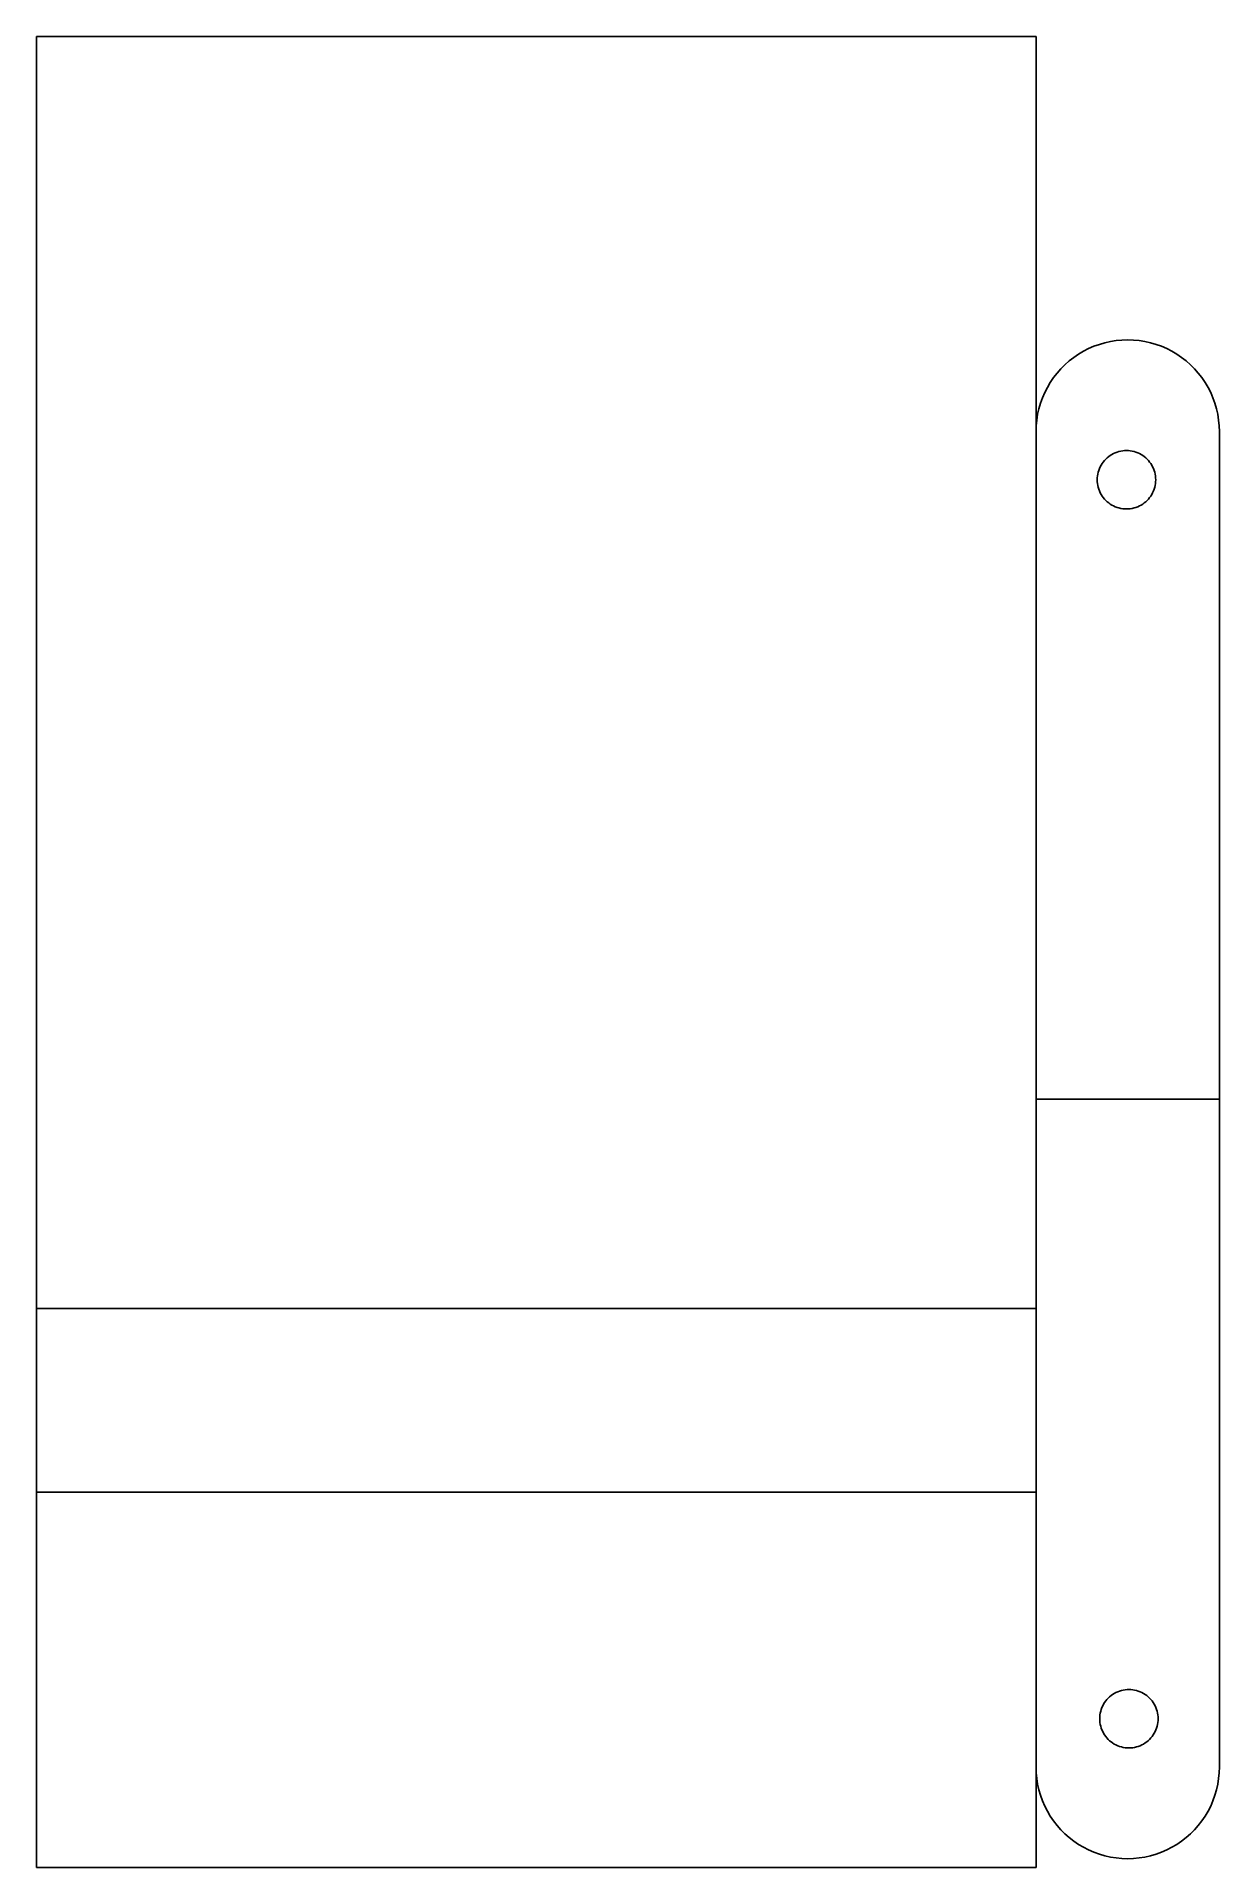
# Model space of a CAD drawing. Extents: x -137 to 137, y -212 to 212.
import ezdxf

# ---------------------------------------------------------------- set-up
doc = ezdxf.new("R2010")
doc.units = 0
doc.layers.get('0').update_dxf_attribs({"linetype": 'CONTINUOUS'})

msp = doc.modelspace()

# ---------------------------------------------------------------- linework, layer by layer
for p, q in [((94.46, 211.91), (-136.91, 211.91)), ((94.46, -82.56), (94.46, 211.91)), ((-136.91, 211.91), (-136.91, -82.56)), ((107.87, 140.22), (106.64, 139.69)), ((109.12, 140.67), (107.87, 140.22)), ((110.4, 141.05), (109.12, 140.67)), ((111.7, 141.34), (110.4, 141.05)), ((113.02, 141.55), (111.7, 141.34)), ((114.35, 141.67), (113.02, 141.55)), ((115.68, 141.71), (114.35, 141.67)), ((117.01, 141.67), (115.68, 141.71)), ((118.34, 141.55), (117.01, 141.67)), ((119.66, 141.34), (118.34, 141.55)), ((120.96, 141.05), (119.66, 141.34)), ((122.24, 140.67), (120.96, 141.05)), ((123.49, 140.22), (122.24, 140.67)), ((124.72, 139.69), (123.49, 140.22)), ((101.15, 135.96), (100.21, 135.02)), ((102.15, 136.84), (101.15, 135.96)), ((103.21, 137.66), (102.15, 136.84)), ((104.31, 138.41), (103.21, 137.66)), ((105.46, 139.09), (104.31, 138.41)), ((106.64, 139.69), (105.46, 139.09)), ((125.91, 139.09), (124.72, 139.69)), ((127.05, 138.41), (125.91, 139.09)), ((128.16, 137.66), (127.05, 138.41)), ((129.21, 136.84), (128.16, 137.66)), ((130.21, 135.96), (129.21, 136.84)), ((131.15, 135.02), (130.21, 135.96)), ((97.76, 131.86), (97.08, 130.71)), ((98.51, 132.96), (97.76, 131.86)), ((99.33, 134.02), (98.51, 132.96)), ((100.21, 135.02), (99.33, 134.02)), ((132.03, 134.02), (131.15, 135.02)), ((132.85, 132.96), (132.03, 134.02)), ((133.6, 131.86), (132.85, 132.96)), ((134.28, 130.71), (133.6, 131.86)), ((95.95, 128.3), (95.5, 127.05)), ((96.48, 129.53), (95.95, 128.3)), ((97.08, 130.71), (96.48, 129.53)), ((134.89, 129.53), (134.28, 130.71)), ((135.42, 128.3), (134.89, 129.53)), ((135.87, 127.05), (135.42, 128.3)), ((94.62, 123.15), (94.5, 121.82)), ((94.83, 124.47), (94.62, 123.15)), ((95.12, 125.77), (94.83, 124.47)), ((95.5, 127.05), (95.12, 125.77)), ((136.24, 125.77), (135.87, 127.05)), ((136.53, 124.47), (136.24, 125.77)), ((136.74, 123.15), (136.53, 124.47)), ((136.86, 121.82), (136.74, 123.15)), ((94.5, 121.82), (94.46, 120.46)), ((94.46, 119.49), (94.46, 120.46)), ((94.46, -34.09), (94.46, 119.49)), ((136.91, 120.46), (136.86, 121.82)), ((136.91, 119.49), (136.91, 120.46)), ((136.91, 119.49), (136.91, -34.09)), ((110.94, 114.4), (111.28, 114.68)), ((111.28, 114.68), (111.64, 114.94)), ((111.64, 114.94), (112.02, 115.17)), ((112.02, 115.17), (112.41, 115.38)), ((112.41, 115.38), (112.81, 115.57)), ((112.81, 115.57), (113.23, 115.72)), ((113.23, 115.72), (113.65, 115.85)), ((113.65, 115.85), (114.08, 115.95)), ((114.08, 115.95), (114.52, 116.02)), ((114.52, 116.02), (114.96, 116.07)), ((114.96, 116.07), (115.4, 116.08)), ((115.4, 116.08), (115.84, 116.07)), ((115.84, 116.07), (116.28, 116.02)), ((116.28, 116.02), (116.72, 115.95)), ((116.72, 115.95), (117.15, 115.85)), ((117.15, 115.85), (117.57, 115.72)), ((117.57, 115.72), (117.99, 115.57)), ((117.99, 115.57), (118.39, 115.38)), ((118.39, 115.38), (118.78, 115.17)), ((118.78, 115.17), (119.16, 114.94)), ((119.16, 114.94), (119.52, 114.68)), ((119.52, 114.68), (119.86, 114.4)), ((108.65, 109.76), (108.7, 110.2)), ((108.7, 110.2), (108.77, 110.64)), ((108.77, 110.64), (108.87, 111.07)), ((108.87, 111.07), (109, 111.49)), ((109, 111.49), (109.15, 111.91)), ((109.15, 111.91), (109.34, 112.31)), ((109.34, 112.31), (109.54, 112.7)), ((109.54, 112.7), (109.78, 113.08)), ((109.78, 113.08), (110.04, 113.43)), ((110.04, 113.43), (110.32, 113.78)), ((110.32, 113.78), (110.62, 114.1)), ((110.62, 114.1), (110.94, 114.4)), ((119.86, 114.4), (120.18, 114.1)), ((120.18, 114.1), (120.48, 113.78)), ((120.48, 113.78), (120.76, 113.43)), ((120.76, 113.43), (121.02, 113.08)), ((121.02, 113.08), (121.26, 112.7)), ((121.26, 112.7), (121.46, 112.31)), ((121.46, 112.31), (121.65, 111.91)), ((121.65, 111.91), (121.8, 111.49)), ((121.8, 111.49), (121.93, 111.07)), ((121.93, 111.07), (122.03, 110.64)), ((122.03, 110.64), (122.1, 110.2)), ((122.1, 110.2), (122.15, 109.76)), ((108.64, 109.32), (108.65, 109.76)), ((108.65, 108.88), (108.64, 109.32)), ((108.7, 108.44), (108.65, 108.88)), ((108.77, 108), (108.7, 108.44)), ((108.87, 107.57), (108.77, 108)), ((109, 107.14), (108.87, 107.57)), ((109.15, 106.73), (109, 107.14)), ((109.34, 106.33), (109.15, 106.73)), ((109.54, 105.94), (109.34, 106.33)), ((121.46, 106.33), (121.26, 105.94)), ((121.65, 106.73), (121.46, 106.33)), ((121.8, 107.14), (121.65, 106.73)), ((121.93, 107.57), (121.8, 107.14)), ((122.03, 108), (121.93, 107.57)), ((122.1, 108.44), (122.03, 108)), ((122.15, 108.88), (122.1, 108.44)), ((122.15, 109.76), (122.16, 109.32)), ((122.16, 109.32), (122.15, 108.88)), ((109.78, 105.56), (109.54, 105.94)), ((110.04, 105.2), (109.78, 105.56)), ((110.32, 104.86), (110.04, 105.2)), ((110.62, 104.54), (110.32, 104.86)), ((110.94, 104.23), (110.62, 104.54)), ((111.28, 103.95), (110.94, 104.23)), ((111.64, 103.7), (111.28, 103.95)), ((112.02, 103.46), (111.64, 103.7)), ((112.41, 103.25), (112.02, 103.46)), ((112.81, 103.07), (112.41, 103.25)), ((113.23, 102.91), (112.81, 103.07)), ((113.65, 102.79), (113.23, 102.91)), ((114.08, 102.69), (113.65, 102.79)), ((114.52, 102.61), (114.08, 102.69)), ((114.96, 102.57), (114.52, 102.61)), ((115.4, 102.56), (114.96, 102.57)), ((115.84, 102.57), (115.4, 102.56)), ((116.28, 102.61), (115.84, 102.57)), ((116.72, 102.69), (116.28, 102.61)), ((117.15, 102.79), (116.72, 102.69)), ((117.57, 102.91), (117.15, 102.79)), ((117.99, 103.07), (117.57, 102.91)), ((118.39, 103.25), (117.99, 103.07)), ((118.78, 103.46), (118.39, 103.25)), ((119.16, 103.7), (118.78, 103.46)), ((119.52, 103.95), (119.16, 103.7)), ((119.86, 104.23), (119.52, 103.95)), ((120.18, 104.54), (119.86, 104.23)), ((120.48, 104.86), (120.18, 104.54)), ((120.76, 105.2), (120.48, 104.86)), ((121.02, 105.56), (120.76, 105.2)), ((121.26, 105.94), (121.02, 105.56)), ((136.91, -34.09), (94.46, -34.09)), ((94.46, -34.09), (136.91, -34.09)), ((94.46, -187.66), (94.46, -34.09)), ((136.91, -34.09), (136.91, -187.66)), ((-136.91, -82.56), (94.46, -82.56)), ((-136.91, -125.01), (-136.91, -82.56)), ((-136.91, -82.56), (94.46, -82.56)), ((94.46, -82.56), (94.46, -125.01)), ((-136.91, -125.01), (-136.91, -211.91)), ((94.46, -125.01), (-136.91, -125.01)), ((94.46, -125.01), (-136.91, -125.01)), ((94.46, -211.91), (94.46, -125.01)), ((110.11, -174.11), (110.34, -173.74)), ((110.34, -173.74), (110.6, -173.38)), ((110.6, -173.38), (110.88, -173.03)), ((110.88, -173.03), (111.18, -172.71)), ((111.18, -172.71), (111.5, -172.41)), ((111.5, -172.41), (111.85, -172.13)), ((111.85, -172.13), (112.2, -171.87)), ((112.2, -171.87), (112.58, -171.64)), ((112.58, -171.64), (112.97, -171.43)), ((112.97, -171.43), (113.37, -171.24)), ((113.37, -171.24), (113.79, -171.09)), ((113.79, -171.09), (114.21, -170.96)), ((114.21, -170.96), (114.64, -170.86)), ((114.64, -170.86), (115.08, -170.79)), ((115.08, -170.79), (115.52, -170.74)), ((115.52, -170.74), (115.96, -170.73)), ((115.96, -170.73), (116.4, -170.74)), ((116.4, -170.74), (116.84, -170.79)), ((116.84, -170.79), (117.28, -170.86)), ((117.28, -170.86), (117.71, -170.96)), ((117.71, -170.96), (118.14, -171.09)), ((118.14, -171.09), (118.55, -171.24)), ((118.55, -171.24), (118.95, -171.43)), ((118.95, -171.43), (119.34, -171.64)), ((119.34, -171.64), (119.72, -171.87)), ((119.72, -171.87), (120.08, -172.13)), ((120.08, -172.13), (120.42, -172.41)), ((120.42, -172.41), (120.74, -172.71)), ((120.74, -172.71), (121.05, -173.03)), ((121.05, -173.03), (121.33, -173.38)), ((121.33, -173.38), (121.58, -173.74)), ((121.58, -173.74), (121.82, -174.11)), ((109.2, -177.49), (109.21, -177.05)), ((109.21, -177.93), (109.2, -177.49)), ((109.21, -177.05), (109.26, -176.61)), ((109.26, -178.37), (109.21, -177.93)), ((109.26, -176.61), (109.33, -176.17)), ((109.33, -176.17), (109.43, -175.74)), ((109.43, -175.74), (109.56, -175.32)), ((109.56, -175.32), (109.71, -174.9)), ((109.71, -174.9), (109.9, -174.5)), ((109.9, -174.5), (110.11, -174.11)), ((121.82, -174.11), (122.03, -174.5)), ((122.03, -174.5), (122.21, -174.9)), ((122.21, -174.9), (122.37, -175.32)), ((122.37, -175.32), (122.49, -175.74)), ((122.49, -175.74), (122.59, -176.17)), ((122.59, -176.17), (122.67, -176.61)), ((122.67, -176.61), (122.71, -177.05)), ((122.71, -177.93), (122.67, -178.37)), ((122.71, -177.05), (122.72, -177.49)), ((122.72, -177.49), (122.71, -177.93)), ((109.33, -178.81), (109.26, -178.37)), ((109.43, -179.24), (109.33, -178.81)), ((109.56, -179.67), (109.43, -179.24)), ((109.71, -180.08), (109.56, -179.67)), ((109.9, -180.48), (109.71, -180.08)), ((110.11, -180.87), (109.9, -180.48)), ((110.34, -181.25), (110.11, -180.87)), ((110.6, -181.61), (110.34, -181.25)), ((110.88, -181.95), (110.6, -181.61)), ((111.18, -182.27), (110.88, -181.95)), ((121.05, -181.95), (120.74, -182.27)), ((121.33, -181.61), (121.05, -181.95)), ((121.58, -181.25), (121.33, -181.61)), ((121.82, -180.87), (121.58, -181.25)), ((122.03, -180.48), (121.82, -180.87)), ((122.21, -180.08), (122.03, -180.48)), ((122.37, -179.67), (122.21, -180.08)), ((122.49, -179.24), (122.37, -179.67)), ((122.59, -178.81), (122.49, -179.24)), ((122.67, -178.37), (122.59, -178.81)), ((111.5, -182.58), (111.18, -182.27)), ((111.85, -182.86), (111.5, -182.58)), ((112.2, -183.11), (111.85, -182.86)), ((112.58, -183.35), (112.2, -183.11)), ((112.97, -183.56), (112.58, -183.35)), ((113.37, -183.74), (112.97, -183.56)), ((113.79, -183.9), (113.37, -183.74)), ((114.21, -184.02), (113.79, -183.9)), ((114.64, -184.12), (114.21, -184.02)), ((115.08, -184.2), (114.64, -184.12)), ((115.52, -184.24), (115.08, -184.2)), ((115.96, -184.25), (115.52, -184.24)), ((116.4, -184.24), (115.96, -184.25)), ((116.84, -184.2), (116.4, -184.24)), ((117.28, -184.12), (116.84, -184.2)), ((117.71, -184.02), (117.28, -184.12)), ((118.14, -183.9), (117.71, -184.02)), ((118.55, -183.74), (118.14, -183.9)), ((118.95, -183.56), (118.55, -183.74)), ((119.34, -183.35), (118.95, -183.56)), ((119.72, -183.11), (119.34, -183.35)), ((120.08, -182.86), (119.72, -183.11)), ((120.42, -182.58), (120.08, -182.86)), ((120.74, -182.27), (120.42, -182.58)), ((94.46, -187.66), (94.46, -188.63)), ((94.46, -188.63), (94.5, -189.99)), ((94.5, -189.99), (94.62, -191.32)), ((136.74, -191.32), (136.86, -189.99)), ((136.86, -189.99), (136.91, -188.63)), ((136.91, -187.66), (136.91, -188.63)), ((94.62, -191.32), (94.83, -192.64)), ((94.83, -192.64), (95.12, -193.94)), ((95.12, -193.94), (95.5, -195.22)), ((135.87, -195.22), (136.24, -193.94)), ((136.24, -193.94), (136.53, -192.64)), ((136.53, -192.64), (136.74, -191.32)), ((95.5, -195.22), (95.95, -196.48)), ((95.95, -196.48), (96.48, -197.7)), ((96.48, -197.7), (97.08, -198.89)), ((97.08, -198.89), (97.76, -200.03)), ((133.6, -200.03), (134.28, -198.89)), ((134.28, -198.89), (134.89, -197.7)), ((134.89, -197.7), (135.42, -196.48)), ((135.42, -196.48), (135.87, -195.22)), ((97.76, -200.03), (98.51, -201.14)), ((98.51, -201.14), (99.33, -202.19)), ((99.33, -202.19), (100.21, -203.19)), ((100.21, -203.19), (101.15, -204.13)), ((130.21, -204.13), (131.15, -203.19)), ((131.15, -203.19), (132.03, -202.19)), ((132.03, -202.19), (132.85, -201.14)), ((132.85, -201.14), (133.6, -200.03)), ((101.15, -204.13), (102.15, -205.02)), ((102.15, -205.02), (103.21, -205.83)), ((103.21, -205.83), (104.31, -206.58)), ((104.31, -206.58), (105.46, -207.26)), ((105.46, -207.26), (106.64, -207.87)), ((124.72, -207.87), (125.91, -207.26)), ((125.91, -207.26), (127.05, -206.58)), ((127.05, -206.58), (128.16, -205.83)), ((128.16, -205.83), (129.21, -205.02)), ((129.21, -205.02), (130.21, -204.13)), ((106.64, -207.87), (107.87, -208.4)), ((107.87, -208.4), (109.12, -208.85)), ((109.12, -208.85), (110.4, -209.22)), ((110.4, -209.22), (111.7, -209.51)), ((111.7, -209.51), (113.02, -209.72)), ((113.02, -209.72), (114.35, -209.84)), ((114.35, -209.84), (115.68, -209.89)), ((115.68, -209.89), (117.01, -209.84)), ((117.01, -209.84), (118.34, -209.72)), ((118.34, -209.72), (119.66, -209.51)), ((119.66, -209.51), (120.96, -209.22)), ((120.96, -209.22), (122.24, -208.85)), ((122.24, -208.85), (123.49, -208.4)), ((123.49, -208.4), (124.72, -207.87)), ((-136.91, -211.91), (94.46, -211.91))]:
    msp.add_line(p, q)

doc.saveas('drawing.dxf')
